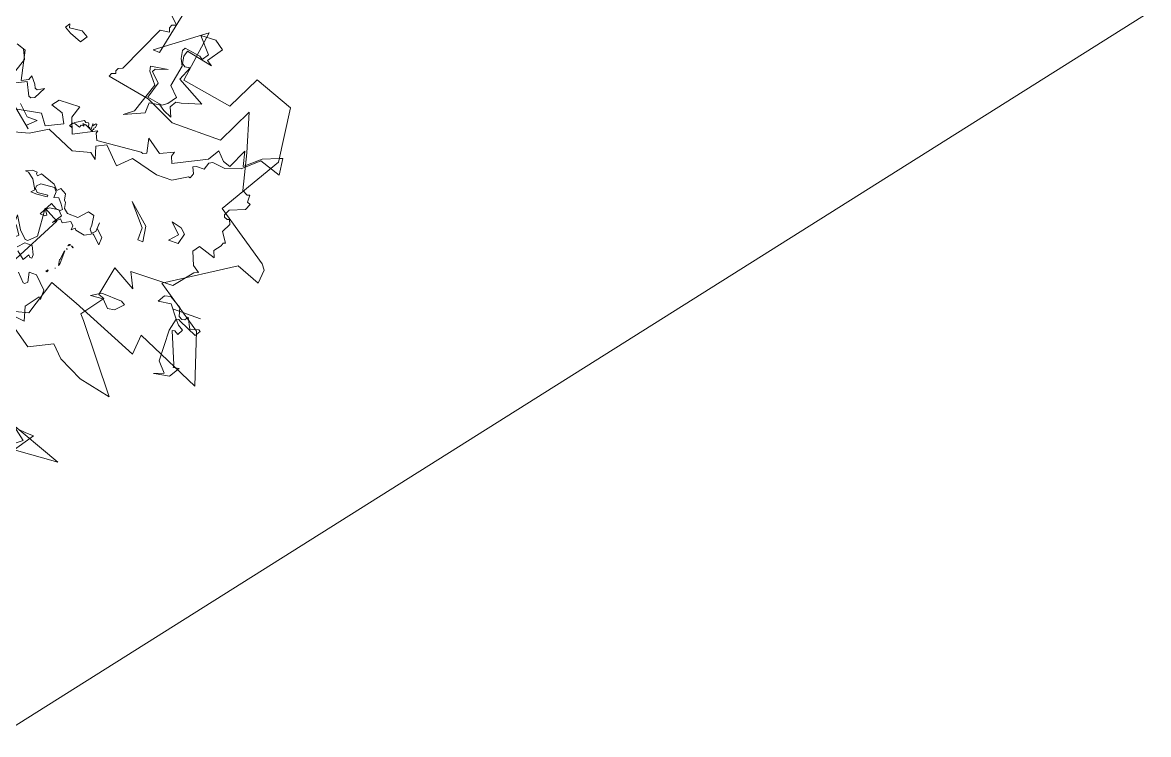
# Model space of a CAD drawing. Header units: metres. Extents: x -71 to 881, y -503 to 661.
# Drawn here: x 314.44 to 323.15, y 192.16 to 197.67 of the extents above; entities that cross this region are included whole.
import ezdxf

# ---------------------------------------------------------------- set-up
doc = ezdxf.new("R2010")
doc.units = ezdxf.units.M
doc.layers.add('04. Pisos', color=8, linetype='Continuous', lineweight=5)
doc.layers.add('ARBRE', color=100, linetype='Continuous', lineweight=13, true_color=0x00ff3f)

# ---------------------------------------------------------------- blocks, each defined once
blk = doc.blocks.new('WMF2', base_point=(0, 0.01))
at = {"color": 251, "lineweight": 0, "true_color": 0x636466}
for points in [[(52.22, -53.02), (31.88, -54.47), (45.91, -59.56)], [(58.34, -81.44), (49.36, -83.76), (46.84, -91.88), (40.14, -89.34), (24.4, -82.93), (24.01, -87.6), (8.81, -80.93), (12.69, -92.64), (23.58, -100.08), (8.83, -109.56), (3.27, -107.44), (3.01, -110.61), (3.9, -111.79), (16.57, -120.44), (8.22, -134.47), (9.81, -146.85), (18.98, -150.2), (22.71, -142.59), (34.39, -144.58), (32.65, -156.43), (43.16, -148.65), (41.63, -148.52), (39.67, -158.01)], [(52.54, -80.39), (46.99, -76.49), (41.75, -79.1), (39.13, -76.49), (33.51, -73.76), (26.05, -72.12), (37.25, -86.3), (38.33, -87.51), (34.61, -92.45), (35.99, -92.94), (34.69, -99.75), (29.28, -96.73), (30.97, -100.19), (21.09, -100.49), (17.67, -104.7), (16.66, -105.12), (18.28, -106.23), (19.48, -109.18), (18.41, -110.67), (14.49, -109.41), (15.1, -110.95), (13.93, -112.47), (13.73, -113.15), (13.23, -113.37), (14.72, -115.61), (13.76, -117.64), (14.16, -118.66), (14.68, -118.45), (15.39, -118.76), (15.6, -119.27), (14.94, -120.61), (11.56, -121.96), (10.97, -123.39), (11.67, -123.68), (11.74, -125.32), (12.27, -125.11), (13.58, -125.77), (15.6, -134.05), (18.21, -142.77), (22.11, -134.68), (33.61, -134.71), (40.51, -137.9), (50.45, -139.73), (50.16, -140.44), (49.24, -140.81), (49.44, -141.32), (49.15, -142.04), (48.13, -142.44), (43.19, -153.31), (41.06, -153.59), (41.43, -154.51), (41.13, -155.22), (40.11, -155.63), (43.05, -158.46)], [(40.86, -56.38), (43.16, -58.19), (49.01, -56.98), (47.19, -57.59), (47.19, -59.3), (49.01, -61.74), (53.04, -58.82), (53.65, -58.19), (53.04, -60.53), (50.1, -63.43), (48.41, -62.83), (46.7, -58.82), (40.86, -58.19), (39.03, -58.19), (42.55, -52.98), (43.78, -54.06), (40.86, -56.38), (40.86, -56.38)], [(18.5, -90.74), (17.84, -93.61), (20.02, -96.45), (22.98, -96.02), (22.05, -97.63), (20.72, -98), (17.93, -96.37), (17.41, -94.37), (16.65, -93.94), (15.97, -94.11), (15.49, -94.96), (14.21, -92.52), (12.21, -93.06), (11.86, -92.86), (12.6, -91.6), (16.89, -93.51), (17.23, -93.72), (17.84, -93.61), (16.91, -92.52), (15.64, -91.79), (16.37, -90.52), (17.22, -91.02), (17.83, -90.91), (14.87, -83.79), (14.78, -83.17), (13.49, -83.45), (14.87, -81.07), (17.86, -80.56), (18.47, -80.47), (16.28, -81.33), (18.28, -83.52), (18.5, -90.74), (18.5, -90.74)], [(56.85, -96.8), (55.55, -98.2), (53.79, -98.2), (52.87, -96.33), (52.87, -95.5), (53.33, -95.5), (53.79, -95.97), (54.63, -94.58), (56.39, -95.97)], [(54.63, -91.51), (52.87, -89.66), (52.41, -89.66), (51.93, -90.12), (52.41, -92.34), (50.63, -92.34), (47.94, -89.66), (47.94, -87.42), (48.41, -87.89), (50.63, -84.84), (49.71, -81.67), (54.16, -82.15)], [(30.71, -93.26), (29.79, -92.67), (31.51, -90.88), (33.12, -90.61), (34.74, -92.37), (37.69, -92.07), (35.5, -93.43), (30.71, -93.26), (30.71, -93.26)], [(58.61, -95.97), (60.32, -95.97), (63.86, -99.98), (59.71, -97.06), (57.39, -99.38), (58.61, -101.21), (59.21, -101.81), (59.21, -103.52), (57.39, -100.59), (55.69, -98.89), (55.08, -98.89), (53.39, -100.59), (53.87, -107.05), (50.45, -105.22), (56.79, -93.05), (56.79, -94.14), (58.61, -95.97), (58.61, -95.97)], [(12.72, -95.5), (19.16, -95.5), (12.72, -95.5), (12.72, -95.5)], [(47.28, -95.16), (47.15, -95.21), (47.28, -95.16), (47.28, -95.16)], [(48.48, -94.16), (48.71, -93.73), (48.96, -93.86), (48.64, -94.24), (48.48, -94.16), (48.48, -94.16)], [(46.51, -96.62), (46.65, -96.16), (46.74, -95.97), (46.95, -97.29), (46.8, -97.34), (46.58, -99.41), (46.49, -99.57), (46.51, -96.62), (46.51, -96.62)], [(45.08, -100.81), (45.46, -101.12), (45.03, -100.9), (45.08, -100.81), (45.08, -100.81)], [(46.06, -100), (46.17, -99.95), (46.26, -100.23), (46.22, -100.08), (46.06, -100), (46.06, -100)], [(45.94, -101.27), (45.76, -101.16), (46.23, -100.87), (46.06, -101.21), (45.94, -101.27), (45.94, -101.27)], [(41.84, -105.25), (43.62, -104.29), (45.73, -104.74), (46.01, -105.12), (46.77, -104.41), (46.73, -105.44), (47.43, -106.2), (49.22, -105.25), (49.85, -105.94), (51.28, -104.6), (49.82, -106.67), (50.87, -107.74), (52.95, -107.44), (53.69, -106.82), (53.01, -105.71), (53.39, -105.43), (54.48, -105.47), (52.9, -108.54), (51.53, -107.75), (50.51, -107.72), (50.13, -108.07), (50.82, -109.11), (51.79, -110.25), (52.85, -109.93), (52.79, -111.31), (53.49, -112.07), (56.63, -111.82), (57.39, -111.12), (57.42, -110.48), (56.72, -109.72), (54.29, -109.98), (54.31, -109.62), (56.73, -109.36), (58.12, -109.4), (57.43, -110.12), (58.73, -112.28), (60.09, -113.37), (60.82, -113.4), (59.39, -114.07), (58.29, -114.03), (58.31, -113.66), (57.96, -113.28), (57.27, -113.98), (53.82, -112.76), (52.77, -111.68), (52.09, -112.38), (50.71, -111.59), (50.41, -110.19), (50.06, -109.81), (49.75, -108.42), (48.76, -107.65), (46.27, -107.55), (44.45, -109.59), (43.06, -109.17), (42.78, -107.03), (42.83, -106.03), (42.2, -105.27), (41.44, -105.97), (41.35, -108.07), (41.41, -106.7), (39.72, -105.17), (39.79, -103.4), (41.84, -105.25), (41.84, -105.25)], [(41.84, -105.25), (41.63, -105.03), (41.84, -105.25), (41.84, -105.25)], [(31.94, -110.31), (36.07, -115.05), (31.32, -110.9), (30.71, -107.38), (31.94, -107.38), (31.94, -110.31), (31.94, -110.31)], [(23.77, -111.52), (26.08, -113.84), (23.77, -113.24), (22.56, -112.13), (23.16, -109.69), (25.47, -109.69), (23.77, -111.52), (23.77, -111.52)], [(72.31, -139.57), (70.12, -138.82), (68.65, -132.15), (67.1, -132.91), (66.75, -133.95), (65.48, -132.37), (65.1, -131.6), (64.53, -131.41), (63.1, -132.21), (64.5, -129.59), (65.26, -129.22), (65.84, -129.4), (67.29, -132.34), (71.77, -130.12)], [(70.65, -133.46), (69.51, -136.82), (70.57, -138.98), (71.73, -139.36)], [(67.74, -125.68), (61.86, -126.76), (60.09, -124.38), (56.38, -126.21), (57.56, -128.41), (60.34, -129.35), (59.17, -130.88), (54.25, -131.01), (55.18, -128.25), (53.81, -124.69), (48.67, -127.32), (48.87, -126.75), (48.11, -125.21), (37.91, -126.12), (37.44, -125.97), (36.67, -126.35), (37.35, -129.67), (33.92, -127.23), (30.88, -128.65), (31.23, -127.59), (30.59, -126.09), (23.17, -129.77), (21.67, -132.34), (19.86, -130.44), (18.12, -129.86), (16.15, -134.19), (15.36, -130.85), (11.87, -133.9), (8.32, -135.28), (7.59, -135.54), (7.07, -131.77), (12.02, -133.45), (15.55, -130.27), (19.06, -129.03), (22.02, -129.38), (22.79, -129), (23.33, -127.38), (25.15, -127.33), (25.92, -126.95), (25.23, -125.56), (25.63, -124.43), (26.08, -124.57), (29.34, -122.59), (32.94, -122.53), (39.22, -124.13), (42.07, -121.37), (45.72, -125.04), (47.88, -123.97), (47.05, -121.13), (48.46, -122.25), (52.55, -121.18), (59.04, -124.03), (62.95, -121.62), (67.02, -120.56)], [(67, -127.23), (64.57, -124.92), (62.26, -124.92), (64.09, -123.1), (63.48, -122.5), (69.93, -127.84)], [(54.16, -127.33), (52.25, -128.51), (51.85, -128.21), (51.22, -128.34), (51.11, -128.15), (50.9, -127.48), (50.6, -127.43), (50.52, -127.17), (50.44, -127.11), (50.17, -127.21), (50.23, -128.35), (50.16, -128.51), (50.16, -128.08), (50.07, -128.03), (49.62, -128.66), (49.33, -128.62), (49.38, -127.89), (49.74, -127.62), (49.57, -127.32), (49.82, -127.23), (49.84, -126.81), (51.76, -127.71), (51.74, -127.58), (52.22, -127.74), (52.33, -127.68), (51.98, -127.29), (52.17, -127.38), (52.57, -127.26), (52.83, -126.75), (53.96, -127.11), (54.74, -127.1), (54.8, -126.57), (54.93, -126.53), (54.96, -126.46), (54.93, -126.32), (54.74, -126.22), (54.51, -126.31), (54.41, -126.05), (55.06, -126.28), (54.16, -127.33), (54.16, -127.33)], [(28.56, -153.92), (30.94, -150.53), (29.67, -149.64), (35.82, -150.93), (36.23, -149.61), (35.92, -147.95), (35.22, -147.45), (34.02, -147.66), (35.31, -144.47), (28.78, -140.9), (33.22, -139.51), (34.42, -139.31), (35.29, -137.92), (34.3, -135.76), (36.32, -136.63), (37.59, -137.52), (39.98, -137.11), (40.07, -134.73), (44.54, -132.73), (42.46, -134.33), (40.08, -141.29), (42.26, -143.89), (42.45, -144.97), (38.49, -145.64), (41.28, -144.68), (41.66, -143.99), (39.59, -141.99), (40.67, -138.22), (37.1, -137.61), (35.99, -138.41), (34.61, -140.39), (36.71, -142.49), (35.82, -147.35), (36.59, -148.94), (36.91, -150.74), (36.53, -151.43), (32.84, -150.83), (32.14, -150.33), (31.15, -151.75), (34.23, -155.28), (30.66, -155.41), (28.56, -153.92), (28.56, -153.92)], [(59.05, -144.81), (61.87, -145.83), (63.32, -146.72), (62.67, -147.76), (62.48, -146.91), (59.55, -147.25), (58.09, -146.36), (59.05, -144.81), (59.05, -144.81)]]:
    blk.add_lwpolyline(points, dxfattribs=at)

msp = doc.modelspace()

# ---------------------------------------------------------------- linework, layer by layer
at = {"layer": '04. Pisos'}
msp.add_lwpolyline([(99.4478, 151.4533), (117.7052, 162.876), (159.9869, 95.0091), (337.2202, 206.6057), (265.2355, 322.2352), (87.866, 210.7626), (100.5444, 190.4477), (82.0183, 178.8086), (99.4478, 151.4533)], dxfattribs=at)

# ---------------------------------------------------------------- block references
at = {"layer": 'ARBRE', "color": 251, "lineweight": 5, "true_color": 0x636466, "xscale": 0.03451886634015593, "yscale": 0.03451886634015593, "zscale": 0.03451886634015593, "rotation": 160.1685466476646}
msp.add_blockref('WMF2', (315.1139, 192.1242), dxfattribs=at)

doc.saveas('drawing.dxf')
